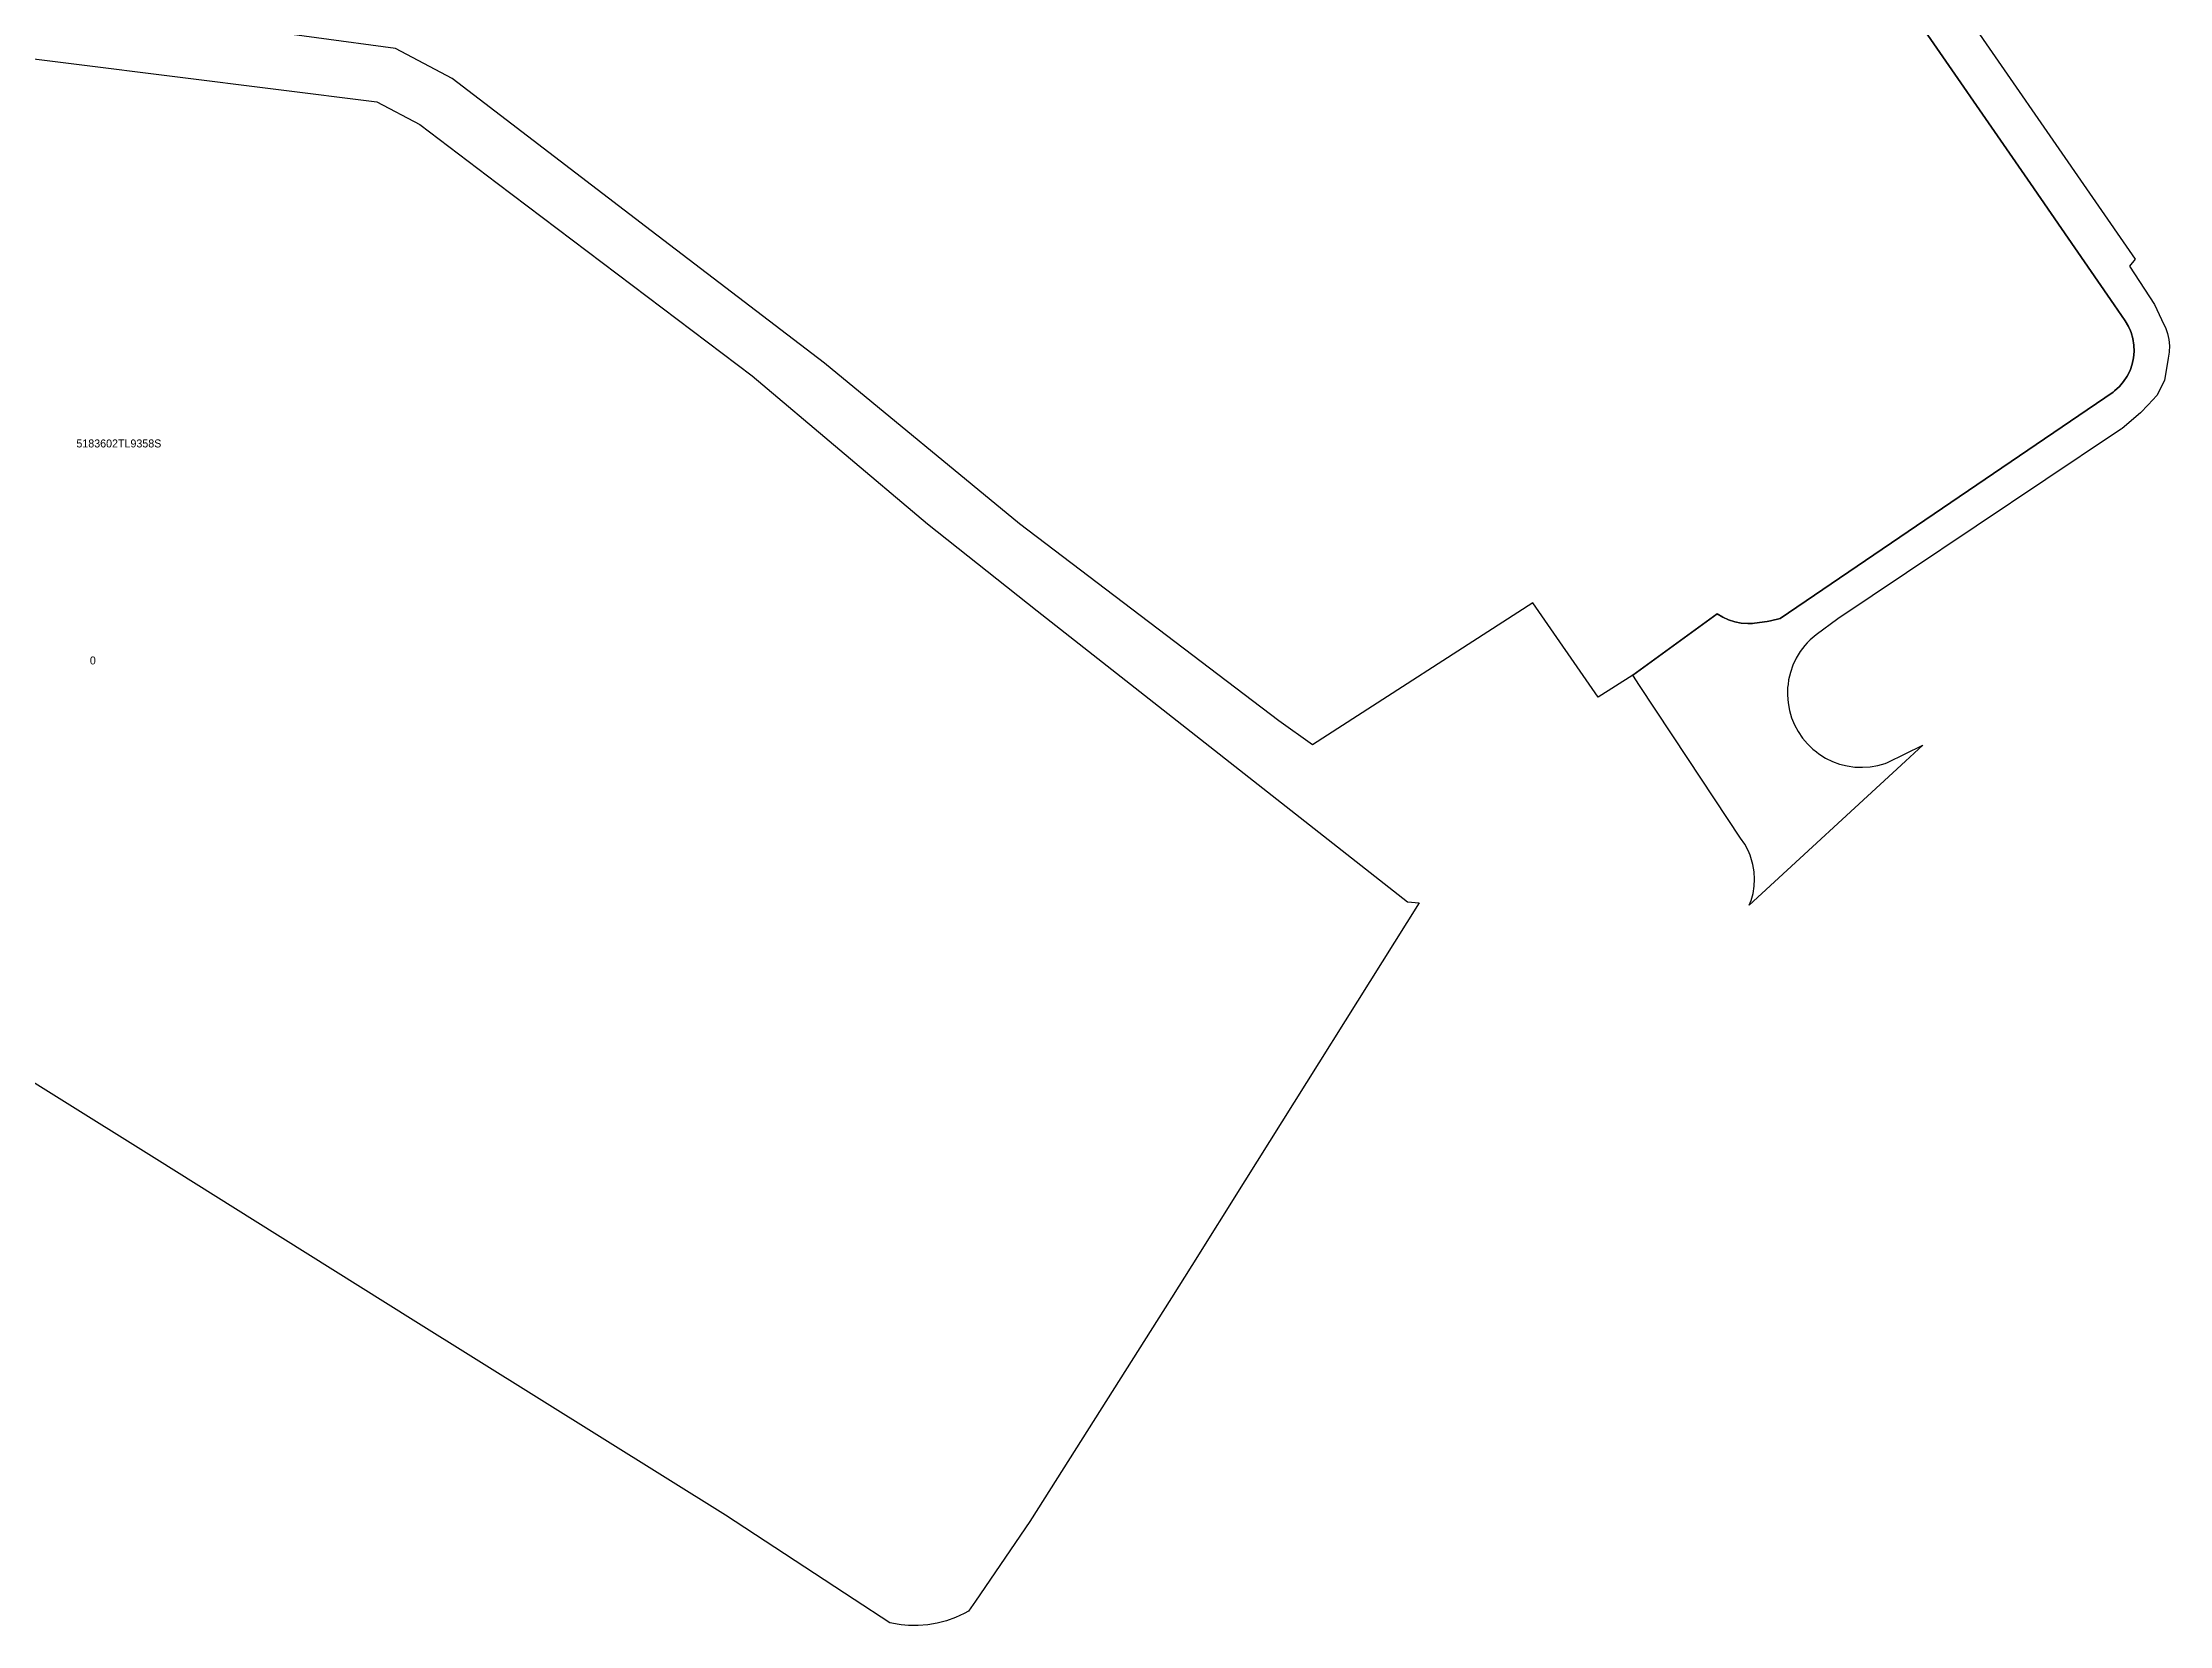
# Model space of a CAD drawing. Header units: metres. Extents: x 7469.1 to 7503.2, y 115256.8 to 115284.8.
# Drawn here: x 7488.8 to 7502.32, y 115256.78 to 115266.85 of the extents above; entities that cross this region are included whole.
import ezdxf
from ezdxf.enums import TextEntityAlignment as Align

# ---------------------------------------------------------------- set-up
doc = ezdxf.new("R2010")
doc.units = ezdxf.units.M
doc.header["$LTSCALE"] = 25.4
doc.layers.add('CONSTRUCCION', color=255, linetype='CONTINUOUS', lineweight=30)
for name, color, linetype in [('PARCELA', 7, 'CONTINUOUS'), ('REFCATASTRAL', 7, 'CONTINUOUS'), ('SUBPARCELA', 255, 'CONTINUOUS'), ('TXTSUBPA', 3, 'CONTINUOUS')]:
    doc.layers.add(name, color=color, linetype=linetype)

msp = doc.modelspace()

# ---------------------------------------------------------------- linework, layer by layer
at = {"layer": 'CONSTRUCCION'}
for points in [[(7500.72591, 115267.4585), (7502.10093, 115265.46758), (7502.06441, 115265.42193), (7502.2228, 115265.17911), (7502.28357, 115265.05216), (7502.29298, 115265.03249), (7502.30653, 115264.99507), (7502.31521, 115264.95624), (7502.31887, 115264.91662), (7502.31766, 115264.87908), (7502.31744, 115264.87686), (7502.31097, 115264.83759), (7502.28813, 115264.69608), (7502.23962, 115264.60018), (7502.18395, 115264.54026), (7502.13392, 115264.49088), (7502.0191, 115264.39121), (7502.01271, 115264.38616), (7501.97679, 115264.36209), (7500.64723, 115263.47164), (7500.21031, 115263.17904), (7500.07183, 115263.07811), (7500.03482, 115263.04614), (7500.01617, 115263.02721), (7500.00133, 115263.01052), (7499.97172, 115262.97161), (7499.9463, 115262.92982), (7499.92535, 115262.88564), (7499.9091, 115262.83951), (7499.89773, 115262.79195), (7499.8938, 115262.76215), (7499.89134, 115262.74346), (7499.89003, 115262.69458), (7499.89379, 115262.64583), (7499.90258, 115262.59772), (7499.91632, 115262.55079), (7499.93486, 115262.50553), (7499.95799, 115262.46245), (7499.98547, 115262.42198), (7500.01699, 115262.3846), (7500.05222, 115262.35068), (7500.07451, 115262.33329), (7500.09078, 115262.32061), (7500.13226, 115262.2947), (7500.17619, 115262.27322), (7500.22211, 115262.25642), (7500.26953, 115262.24448), (7500.31794, 115262.23752), (7500.36681, 115262.23563), (7500.41561, 115262.2388), (7500.46382, 115262.24703), (7500.51091, 115262.26022), (7500.52578, 115262.2655), (7500.7512, 115262.37676), (7500.64148, 115262.27415), (7499.64768, 115261.35824), (7499.65888, 115261.38792), (7499.67128, 115261.43284), (7499.67873, 115261.47882), (7499.68111, 115261.52537), (7499.67842, 115261.57189), (7499.67069, 115261.61784), (7499.65799, 115261.66267), (7499.65297, 115261.67651), (7499.6405, 115261.70585), (7499.6184, 115261.74687), (7499.59196, 115261.78525), (7499.25645, 115262.29282), (7498.94986, 115262.75665), (7498.90829, 115262.82172), (7499.44336, 115263.21242), (7499.47869, 115263.19044), (7499.51641, 115263.17291), (7499.55598, 115263.16011), (7499.59682, 115263.15224), (7499.63833, 115263.14941), (7499.66718, 115263.15042), (7499.67986, 115263.15164), (7499.76212, 115263.1638), (7499.78273, 115263.168), (7499.84301, 115263.18307), (7501.96088, 115264.62259), (7501.97025, 115264.62987), (7502.00066, 115264.65765), (7502.0274, 115264.68894), (7502.0501, 115264.72329), (7502.0684, 115264.76019), (7502.082, 115264.79905), (7502.09072, 115264.83929), (7502.09442, 115264.8803), (7502.09305, 115264.92145), (7502.08661, 115264.96212), (7502.07522, 115265.00169), (7502.07141, 115265.01187), (7502.05904, 115265.03955), (7502.03832, 115265.07513), (7501.96774, 115265.17722), (7501.63176, 115265.66311), (7501.4344, 115265.94854), (7500.64904, 115267.08432)], [(7500.64904, 115267.08432), (7501.4344, 115265.94854), (7501.63176, 115265.66311), (7501.96774, 115265.17722), (7502.03832, 115265.07513), (7502.05904, 115265.03955), (7502.07141, 115265.01187), (7502.07522, 115265.00169), (7502.08661, 115264.96212), (7502.09305, 115264.92145), (7502.09442, 115264.8803), (7502.09072, 115264.83929), (7502.082, 115264.79905), (7502.0684, 115264.76019), (7502.0501, 115264.72329), (7502.0274, 115264.68894), (7502.00066, 115264.65765), (7501.97025, 115264.62987), (7501.96088, 115264.62259), (7499.84301, 115263.18307), (7499.78273, 115263.168), (7499.76212, 115263.1638), (7499.67986, 115263.15164), (7499.66718, 115263.15042), (7499.63833, 115263.14941), (7499.59682, 115263.15224), (7499.55598, 115263.16011), (7499.51641, 115263.17291), (7499.47869, 115263.19044), (7499.44336, 115263.21242), (7498.90829, 115262.82172), (7498.68618, 115262.68231), (7498.27166, 115263.28253), (7496.87058, 115262.37853), (7496.65611, 115262.53055), (7495.00782, 115263.78485), (7493.76886, 115264.80526), (7492.66665, 115265.64775), (7491.40022, 115266.61575), (7491.04019, 115266.80698), (7489.03266, 115267.0793)]]:
    msp.add_lwpolyline(points, dxfattribs=at)
at = {"layer": 'PARCELA'}
for points in [[(7500.72591, 115267.4585), (7502.10093, 115265.46758), (7502.06441, 115265.42193), (7502.2228, 115265.17911), (7502.28357, 115265.05216), (7502.29298, 115265.03249), (7502.30653, 115264.99507), (7502.31521, 115264.95624), (7502.31887, 115264.91662), (7502.31766, 115264.87908), (7502.31744, 115264.87686), (7502.31097, 115264.83759), (7502.28813, 115264.69608), (7502.23962, 115264.60018), (7502.18395, 115264.54026), (7502.13392, 115264.49088), (7502.0191, 115264.39121), (7502.01271, 115264.38616), (7501.97679, 115264.36209), (7500.64723, 115263.47164), (7500.21031, 115263.17904), (7500.07183, 115263.07811), (7500.03482, 115263.04614), (7500.01617, 115263.02721), (7500.00133, 115263.01052), (7499.97172, 115262.97161), (7499.9463, 115262.92982), (7499.92535, 115262.88564), (7499.9091, 115262.83951), (7499.89773, 115262.79195), (7499.8938, 115262.76215), (7499.89134, 115262.74346), (7499.89003, 115262.69458), (7499.89379, 115262.64583), (7499.90258, 115262.59772), (7499.91632, 115262.55079), (7499.93486, 115262.50553), (7499.95799, 115262.46245), (7499.98547, 115262.42198), (7500.01699, 115262.3846), (7500.05222, 115262.35068), (7500.07451, 115262.33329), (7500.09078, 115262.32061), (7500.13226, 115262.2947), (7500.17619, 115262.27322), (7500.22211, 115262.25642), (7500.26953, 115262.24448), (7500.31794, 115262.23752), (7500.36681, 115262.23563), (7500.41561, 115262.2388), (7500.46382, 115262.24703), (7500.51091, 115262.26022), (7500.52578, 115262.2655), (7500.7512, 115262.37676), (7500.64148, 115262.27415), (7499.64768, 115261.35824), (7499.65888, 115261.38792), (7499.67128, 115261.43284), (7499.67873, 115261.47882), (7499.68111, 115261.52537), (7499.67842, 115261.57189), (7499.67069, 115261.61784), (7499.65799, 115261.66267), (7499.65297, 115261.67651), (7499.6405, 115261.70585), (7499.6184, 115261.74687), (7499.59196, 115261.78525), (7499.25645, 115262.29282), (7498.94986, 115262.75665), (7498.90829, 115262.82172), (7499.44336, 115263.21242), (7499.47869, 115263.19044), (7499.51641, 115263.17291), (7499.55598, 115263.16011), (7499.59682, 115263.15224), (7499.63833, 115263.14941), (7499.66718, 115263.15042), (7499.67986, 115263.15164), (7499.76212, 115263.1638), (7499.78273, 115263.168), (7499.84301, 115263.18307), (7501.96088, 115264.62259), (7501.97025, 115264.62987), (7502.00066, 115264.65765), (7502.0274, 115264.68894), (7502.0501, 115264.72329), (7502.0684, 115264.76019), (7502.082, 115264.79905), (7502.09072, 115264.83929), (7502.09442, 115264.8803), (7502.09305, 115264.92145), (7502.08661, 115264.96212), (7502.07522, 115265.00169), (7502.07141, 115265.01187), (7502.05904, 115265.03955), (7502.03832, 115265.07513), (7501.96774, 115265.17722), (7501.63176, 115265.66311), (7501.4344, 115265.94854), (7500.64904, 115267.08432)], [(7485.97141, 115267.01451), (7488.35103, 115266.78953), (7490.92309, 115266.46845), (7491.1966, 115266.32301), (7491.68817, 115265.95096), (7493.30833, 115264.72479), (7494.42343, 115263.78442), (7495.11974, 115263.23008), (7497.47535, 115261.38106), (7497.54839, 115261.37424)], [(7500.64904, 115267.08432), (7501.4344, 115265.94854), (7501.63176, 115265.66311), (7501.96774, 115265.17722), (7502.03832, 115265.07513), (7502.05904, 115265.03955), (7502.07141, 115265.01187), (7502.07522, 115265.00169), (7502.08661, 115264.96212), (7502.09305, 115264.92145), (7502.09442, 115264.8803), (7502.09072, 115264.83929), (7502.082, 115264.79905), (7502.0684, 115264.76019), (7502.0501, 115264.72329), (7502.0274, 115264.68894), (7502.00066, 115264.65765), (7501.97025, 115264.62987), (7501.96088, 115264.62259), (7499.84301, 115263.18307), (7499.78273, 115263.168), (7499.76212, 115263.1638), (7499.67986, 115263.15164), (7499.66718, 115263.15042), (7499.63833, 115263.14941), (7499.59682, 115263.15224), (7499.55598, 115263.16011), (7499.51641, 115263.17291), (7499.47869, 115263.19044), (7499.44336, 115263.21242), (7498.90829, 115262.82172), (7498.68618, 115262.68231), (7498.27166, 115263.28253), (7496.87058, 115262.37853), (7496.65611, 115262.53055), (7495.00782, 115263.78485), (7493.76886, 115264.80526), (7492.66665, 115265.64775), (7491.40022, 115266.61575), (7491.04019, 115266.80698), (7489.03266, 115267.0793)], [(7497.54839, 115261.37424), (7496.44065, 115259.60622), (7496.10331, 115259.06783), (7495.97337, 115258.86208), (7495.07441, 115257.43842), (7494.72818, 115256.93247), (7494.68432, 115256.86838), (7494.65616, 115256.85323), (7494.6008, 115256.82806), (7494.54344, 115256.80781), (7494.48455, 115256.79264), (7494.42456, 115256.78264), (7494.36393, 115256.77793), (7494.30311, 115256.7785), (7494.25566, 115256.78267), (7494.24258, 115256.7844), (7494.18279, 115256.79552), (7493.95743, 115256.94307), (7493.13905, 115257.47886), (7491.15414, 115258.72064), (7490.14862, 115259.34971), (7489.52294, 115259.74113), (7488.86977, 115260.14988), (7487.30458, 115261.12896)]]:
    msp.add_lwpolyline(points, dxfattribs=at)
at = {"layer": 'SUBPARCELA'}
msp.add_lwpolyline([(7488.35103, 115266.78953), (7490.92309, 115266.46845), (7491.1966, 115266.32301), (7491.68817, 115265.95096), (7493.30833, 115264.72479), (7494.42343, 115263.78442), (7495.11974, 115263.23008), (7497.47535, 115261.38106), (7497.54839, 115261.37424), (7496.44065, 115259.60622), (7496.10331, 115259.06783), (7495.97337, 115258.86208), (7495.07441, 115257.43842), (7494.72818, 115256.93247), (7494.68432, 115256.86838), (7494.65616, 115256.85323), (7494.6008, 115256.82806), (7494.54344, 115256.80781), (7494.48455, 115256.79264), (7494.42456, 115256.78264), (7494.36393, 115256.77793), (7494.30311, 115256.7785), (7494.25566, 115256.78267), (7494.24258, 115256.7844), (7494.18279, 115256.79552), (7493.95743, 115256.94307), (7493.13905, 115257.47886), (7491.15414, 115258.72064), (7490.14862, 115259.34971), (7489.52294, 115259.74113), (7488.86977, 115260.14988), (7487.30458, 115261.12896)], dxfattribs=at)

# ---------------------------------------------------------------- texts
at = {"layer": 'REFCATASTRAL'}
msp.add_text('5183602TL9358S', height=0.0508, dxfattribs=at).set_placement((7489.2822, 115264.25487), align=Align.BOTTOM_CENTER)
at = {"layer": 'TXTSUBPA'}
msp.add_text('   0', height=0.0508, dxfattribs=at).set_placement((7489.0884, 115262.87463), align=Align.BOTTOM_CENTER)

doc.saveas('drawing.dxf')
